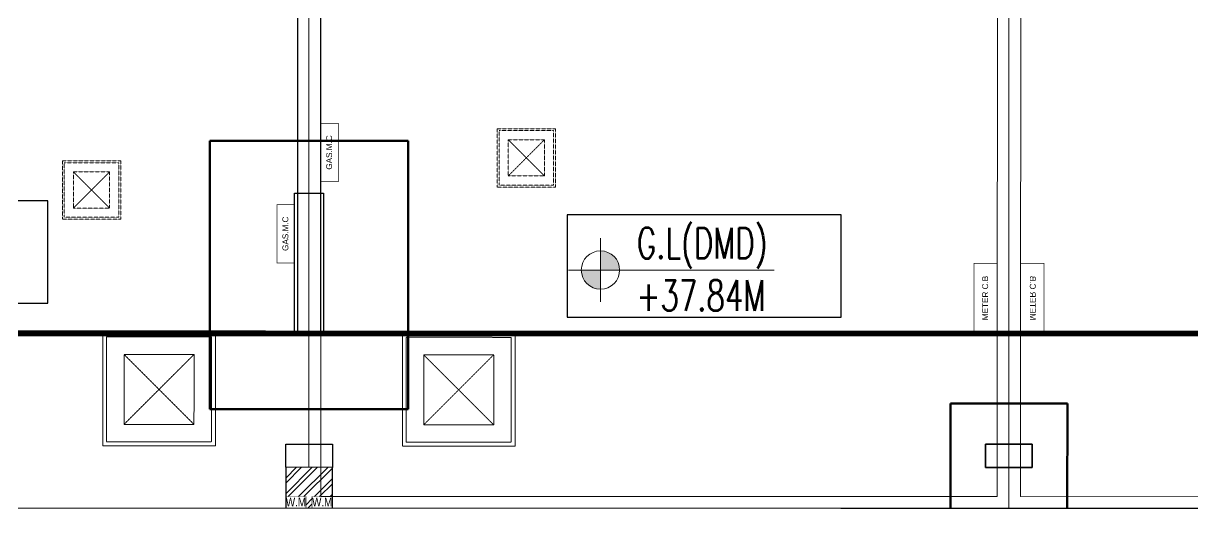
# Model space of a CAD drawing. Header units: centimetres. Extents: x -6122352 to 4157695, y -1694241 to 1947892.
# Drawn here: x 154054 to 164077, y -198788 to -194618 of the extents above; entities that cross this region are included whole.
import ezdxf
from ezdxf.enums import TextEntityAlignment as Align
from ezdxf.xclip import XClip

# ---------------------------------------------------------------- set-up
doc = ezdxf.new("R2010")
doc.units = ezdxf.units.CM
doc.header["$MEASUREMENT"] = 0
doc.header["$XCLIPFRAME"] = 2
for name, pattern in [('23585-XR-AR-END-SETTING OUT PLAN$0$HIDDEN', [0.375, 0.25, -0.125]), ('DASHED2', [0.375, 0.25, -0.125]), ('XR-AR-END-SETTING OUT PLAN$0$23261-XR-AR-SI-GF$0$HIDDEN', [0.375, 0.25, -0.125])]:
    doc.linetypes.add(name, pattern=pattern)
doc.layers.add('08-Compound Wall-4', color=7, linetype='Continuous', lineweight=25, true_color=0xff4405)
doc.layers.add('23585-XR-AR-DAMAC PLOT LIMITS$0$1-End units', color=7, linetype='Continuous', lineweight=5, true_color=0xf8991e)
for name, color, linetype in [('23585-XR-AR-BOUNDARY WALLS AND SETBACKS$0$setback', 7, 'XR-AR-END-SETTING OUT PLAN$0$23261-XR-AR-SI-GF$0$HIDDEN'), ('23585-XR-AR-END-ANNO-GF$0$XR-END-GROUND FLOOR PLAN$0$XR-MIDDLE-GROUND FLOOR PLAN$0$-LPG-CABINET', 6, 'Continuous'), ('23585-XR-AR-MID-ANNO-GF$0$945-4P-1-101-GROUND FLOOR PLAN$0$XR-MIDDLE-GROUND FLOOR PLAN$0$XR-MIDDLE-GROUND FLOOR PLAN$0$-LPG-CABINET', 6, 'Continuous'), ('@MI-MEP', 7, 'Continuous'), ('@MI-REF LAYER', 7, 'Continuous'), ('B_TH_6', 7, 'Continuous'), ('XR-AR-MID-SETTING OUT FOR MASTER$0$23585-XR-AR-MID-GROUND FLOOR$0$GS-HATCH-FLOOR TILE', 251, 'Continuous'), ('XREF1$0$S-LEVELS', 2, 'Continuous'), ('XREF1$0$TYPICAL NEW PROFILE', 3, 'Continuous')]:
    doc.layers.add(name, color=color, linetype=linetype)
for name, color, linetype, lineweight in [('23585-XR-AR-DAMAC PLOT LIMITS$0$1-Mid units', 41, 'Continuous', 5), ('23585-XR-AR-END-ANNO-GF$0$XR-END-GROUND FLOOR PLAN$0$XR-MIDDLE-GROUND FLOOR PLAN$0$S-ANNO-TXT', 3, 'Continuous', 25), ('23585-XR-AR-END-SETTING OUT PLAN$0$A-FLOR-UNDR', 8, '23585-XR-AR-END-SETTING OUT PLAN$0$HIDDEN', 5), ('23585-XR-AR-MID-ANNO-GF$0$945-4P-1-101-GROUND FLOOR PLAN$0$XR-MIDDLE-GROUND FLOOR PLAN$0$XR-MIDDLE-GROUND FLOOR PLAN$0$-DR-RW', 6, 'Continuous', 5), ('23585-XR-AR-MID-ANNO-GF$0$945-4P-1-101-GROUND FLOOR PLAN$0$XR-MIDDLE-GROUND FLOOR PLAN$0$XR-MIDDLE-GROUND FLOOR PLAN$0$S-ANNO-TXT', 3, 'Continuous', 25), ('@ Foundations', 4, 'DASHED2', 50), ('A-ANNO-TEXT', 3, 'Continuous', 25), ('A-FLOR-XREF', 7, 'Continuous', 9), ('A-WALL', 7, 'Continuous', 30), ('A-WALL-PATT', 8, 'Continuous', 5), ('XR-AR-END-SETTING OUT PLAN$0$23585-XR-AR-END-GROUND FLOOR$0$S-COLS', 51, 'Continuous', 40), ('XR-AR-END-SETTING OUT PLAN$0$23585-XR-AR-END-GROUND FLOOR$0$S-COLS-PATT', 8, 'Continuous', 5), ('XR-AR-MID-SETTING OUT FOR MASTER$0$23585-XR-AR-MID-GROUND FLOOR$0$A-FLOR-PATT', 8, 'Continuous', 5), ('XR-AR-MID-SETTING OUT FOR MASTER$0$23585-XR-AR-MID-GROUND FLOOR$0$S-COLS', 51, 'Continuous', 40), ('XR-END-GROUND FLOOR PLAN$0$XR-END-GROUND FLOOR PLAN$0$A-FLOR-PATT_EXT', 8, 'Continuous', 5), ('XR-END-GROUND FLOOR PLAN$0$XR-MIDDLE TYPE 2-GROUND FLOOR PLAN$0$XR-MIDDLE-GROUND FLOOR PLAN$0$-DR-RW', 6, 'Continuous', 5), ('XR-END-GROUND FLOOR PLAN$0$XR-MIDDLE TYPE 2-GROUND FLOOR PLAN$0$XR-MIDDLE-GROUND FLOOR PLAN$0$S-ANNO-TXT', 3, 'Continuous', 25), ('XREF1$0$36-TAGLVL', 23, 'Continuous', 9)]:
    doc.layers.add(name, color=color, linetype=linetype, lineweight=lineweight)
doc.styles.add('23585-XR-AR-END-ANNO-GF$0$SDC-TEXT', font='arial.ttf')
doc.styles.add('23585-XR-AR-MID-ANNO-GF$0$SDC-TEXT', font='arial.ttf')
doc.styles.add('XR-END-GROUND FLOOR PLAN$0$XR-MIDDLE TYPE 2-GROUND FLOOR PLAN$0$XR-MIDDLE-GROUND FLOOR PLAN$0$Arial_1', font='arial.ttf', dxfattribs={"height": 0.002951})
doc.styles.add('XREF1$0$DLT_TEXT', font='romans.shx', dxfattribs={"width": 0.7})

# ---------------------------------------------------------------- blocks, each defined once
blk = doc.blocks.new('23585-XR-AR-BOUNDARY WALLS AND SETBACKS')
at = {"layer": '23585-XR-AR-BOUNDARY WALLS AND SETBACKS$0$setback', "ltscale": 40, "const_width": 0.05}
blk.add_lwpolyline([(496671.359, 2768910.087), (496656.982, 2768923.261), (496652.827, 2768918.726), (496648.773, 2768914.302), (496644.72, 2768909.879), (496640.667, 2768905.455), (496636.613, 2768901.031), (496632.56, 2768896.607), (496628.506, 2768892.184), (496624.35, 2768887.648), (496638.727, 2768874.474), (496642.884, 2768879.01), (496646.937, 2768883.434), (496650.991, 2768887.857), (496655.044, 2768892.281), (496659.097, 2768896.705), (496663.151, 2768901.129), (496667.204, 2768905.552), (496671.359, 2768910.087)], dxfattribs=at)
blk = doc.blocks.new('A$C9d9485f6')
at = {"layer": 'A-ANNO-TEXT', "rotation": 312.4881850805905}
blk.add_blockref('23585-XR-AR-BOUNDARY WALLS AND SETBACKS', (-2377088.535, -1504219.252), dxfattribs=at)
blk = doc.blocks.new('23585-XR-AR-DAMAC PLOT LIMITS')
at = {"layer": '23585-XR-AR-DAMAC PLOT LIMITS$0$1-End units', "color": 251, "true_color": 0x636466}
blk.add_lwpolyline([(496643.99, 2768877.996), (496637.806, 2768871.248), (496620.111, 2768887.462), (496626.294, 2768894.21)], close=True, dxfattribs=at)
at = {"layer": '23585-XR-AR-DAMAC PLOT LIMITS$0$1-Mid units', "color": 251, "true_color": 0x636466}
for points in [[(496630.348, 2768898.634), (496634.401, 2768903.058), (496652.096, 2768886.844), (496648.043, 2768882.42)], [(496648.043, 2768882.42), (496643.99, 2768877.996), (496626.294, 2768894.21), (496630.348, 2768898.634)]]:
    blk.add_lwpolyline(points, close=True, dxfattribs=at)
blk = doc.blocks.new('A$Cf093b529')
at = {"layer": 'A-ANNO-TEXT'}
blk.add_blockref('23585-XR-AR-DAMAC PLOT LIMITS', (-495391.99, -2768603.442), dxfattribs=at)
blk = doc.blocks.new('A$Cdfac6afe')
at = {"color": 1, "true_color": 0xeb0000, "const_width": 0.008}
blk.add_lwpolyline([(54.302, 0), (54.302, -24), (45.152, -24), (39.152, -24), (33.152, -24), (27.152, -24), (21.152, -24), (15.152, -24), (9.152, -24), (-0.001, -24), (0, 0), (9.152, 0), (15.152, 0), (21.152, 0), (27.152, 0), (33.152, 0), (39.152, 0), (45.152, 0)], close=True, dxfattribs=at)
blk = doc.blocks.new('XR-AR-END-SETTING OUT PLAN$0$23585-XR-AR-END-GROUND FLOOR$0$A$C75a8815d')
at = {"layer": 'XR-AR-END-SETTING OUT PLAN$0$23585-XR-AR-END-GROUND FLOOR$0$S-COLS', "color": 252, "lineweight": 30}
for points in [[(6025, -4000), (6025, -2800), (6275, -2800), (6275, -4000)], [(5950, -4950), (6350, -4950), (6350, -5150), (5950, -5150)]]:
    blk.add_lwpolyline(points, close=True, dxfattribs=at)
blk = doc.blocks.new('23585-XR-AR-END-SETTING OUT PLAN$0$MH-800')
at = {"ltscale": 5}
for p, q in [((-294, -651), (306, -51)), ((-294, -51), (306, -651))]:
    blk.add_line(p, q, dxfattribs=at)
for points in [[(-477, 132), (-477, -833), (488, -833), (488, 132)], [(-444, 99), (-444, -801), (456, -801), (456, 99)], [(-294, -51), (-294, -651), (306, -651), (306, -51)]]:
    blk.add_lwpolyline(points, close=True, dxfattribs=at)
blk = doc.blocks.new('A$Cb2291f53')
blk.add_wipeout([(-200, 0), (200, 0), (200, 350), (-200, 350)])
at = {"layer": 'A-WALL-PATT'}
h = blk.add_hatch(dxfattribs=at)
h.set_pattern_fill('ANSI32', color=252, scale=10)
h.set_pattern_definition([(45, (-9150, -4e-08), (-67.3519, 67.3519), []), (45, (-9105.1, -4e-08), (-67.3519, 67.3519), [])])
h.paths.add_polyline_path([(-200, 350), (-200, 100), (-25, 100), (-25, 0), (25, 0), (25, 100), (200, 100), (200, 350)])
at = {"layer": 'A-WALL'}
blk.add_lwpolyline([(-200, 0), (200, 0), (200, 350), (-200, 350)], close=True, dxfattribs=at)
at = {"layer": 'XR-END-GROUND FLOOR PLAN$0$XR-END-GROUND FLOOR PLAN$0$A-FLOR-PATT_EXT'}
blk.add_line((100, 0), (-100, 0), dxfattribs=at)
at = {"layer": 'XR-END-GROUND FLOOR PLAN$0$XR-MIDDLE TYPE 2-GROUND FLOOR PLAN$0$XR-MIDDLE-GROUND FLOOR PLAN$0$-DR-RW', "ltscale": 100, "const_width": 5}
for points in [[(-200, 0), (-200, 100), (-25, 100), (-25, 0)], [(25, 0), (25, 100), (200, 100), (200, 0)]]:
    blk.add_lwpolyline(points, close=True, dxfattribs=at)
at = {"layer": 'XR-END-GROUND FLOOR PLAN$0$XR-MIDDLE TYPE 2-GROUND FLOOR PLAN$0$XR-MIDDLE-GROUND FLOOR PLAN$0$S-ANNO-TXT', "style": 'XR-END-GROUND FLOOR PLAN$0$XR-MIDDLE TYPE 2-GROUND FLOOR PLAN$0$XR-MIDDLE-GROUND FLOOR PLAN$0$Arial_1', "width": 0.8}
for p in [(-112, 52), (113, 52)]:
    blk.add_text('W.M', height=75, dxfattribs=at).set_placement(p, align=Align.MIDDLE)
blk = doc.blocks.new('XR-AR-END-SETTING OUT PLAN')
at = {"layer": '08-Compound Wall-4', "ltscale": 100}
blk.add_lwpolyline([(9050, 5500), (9050, 1500), (9250, 1500), (9250, 5500)], dxfattribs=at)
at = {"layer": '23585-XR-AR-END-ANNO-GF$0$XR-END-GROUND FLOOR PLAN$0$XR-MIDDLE-GROUND FLOOR PLAN$0$-LPG-CABINET', "ltscale": 100, "const_width": 5}
blk.add_lwpolyline([(9025, 2603), (9025, 2103), (8875, 2103), (8875, 2603)], close=True, dxfattribs=at)
at = {"layer": '23585-XR-AR-END-SETTING OUT PLAN$0$A-FLOR-UNDR', "color": 8, "ltscale": 100, "xscale": -0.5182770836547854, "yscale": 0.5182770836547854, "zscale": 0.5182770836547854, "rotation": 270.0000009865863}
blk.add_blockref('23585-XR-AR-END-SETTING OUT PLAN$0$MH-800', (7467, 2725, 0), dxfattribs=at)
at = {"layer": '23585-XR-AR-END-SETTING OUT PLAN$0$A-FLOR-UNDR', "color": 8, "ltscale": 100, "xscale": -1, "rotation": 270.0000009865863}
blk.add_blockref('23585-XR-AR-END-SETTING OUT PLAN$0$MH-800', (8215, 1012), dxfattribs=at)
at = {"layer": 'XR-AR-END-SETTING OUT PLAN$0$23585-XR-AR-END-GROUND FLOOR$0$S-COLS-PATT', "color": 8}
blk.add_blockref('XR-AR-END-SETTING OUT PLAN$0$23585-XR-AR-END-GROUND FLOOR$0$A$C75a8815d', (3000, 5500), dxfattribs=at)
at = {"layer": '23585-XR-AR-END-ANNO-GF$0$XR-END-GROUND FLOOR PLAN$0$XR-MIDDLE-GROUND FLOOR PLAN$0$S-ANNO-TXT', "style": '23585-XR-AR-END-ANNO-GF$0$SDC-TEXT'}
blk.add_text('GAS.M.C', height=50, rotation=90, dxfattribs=at).set_placement((8947, 2353), align=Align.MIDDLE)
at = {"layer": 'A-FLOR-XREF'}
blk.add_blockref('A$Cb2291f53', (9150, 0), dxfattribs=at)
blk = doc.blocks.new('END UNIT')
at = {"xscale": 0.001, "yscale": 0.001, "zscale": 0.001}
blk.add_blockref('XR-AR-END-SETTING OUT PLAN', (-9.15, 0), dxfattribs=at)
blk = doc.blocks.new('XR-AR-MID-SETTING OUT FOR MASTER$0$23585-XR-AR-MID-GROUND FLOOR$0$945-4P-1-101-GROUND FLOOR PLAN$0$XR-MIDDLE-CAR PARK HATCH')
at = {"layer": 'XR-AR-MID-SETTING OUT FOR MASTER$0$23585-XR-AR-MID-GROUND FLOOR$0$A-FLOR-PATT'}
blk.add_lwpolyline([(9250, 100), (9250, 5500), (15050, 5503), (15050, 100)], close=True, dxfattribs=at)
blk = doc.blocks.new('XR-AR-MID-SETTING OUT FOR MASTER$0$23585-XR-AR-MID-GROUND FLOOR$0$A$C08698786')
at = {"layer": 'XR-AR-MID-SETTING OUT FOR MASTER$0$23585-XR-AR-MID-GROUND FLOOR$0$S-COLS', "color": 252, "lineweight": 30}
for points in [[(-200, 550), (200, 550), (200, 350), (-200, 350)], [(5800, 550), (6200, 550), (6200, 350), (5800, 350)]]:
    blk.add_lwpolyline(points, close=True, dxfattribs=at)
blk = doc.blocks.new('XR-AR-MID-SETTING OUT FOR MASTER')
at = {"layer": '23585-XR-AR-MID-ANNO-GF$0$945-4P-1-101-GROUND FLOOR PLAN$0$XR-MIDDLE-GROUND FLOOR PLAN$0$XR-MIDDLE-GROUND FLOOR PLAN$0$-DR-RW', "ltscale": 100, "const_width": 5}
blk.add_lwpolyline([(5900, 1500), (5700, 1500), (5700, 2100), (5900, 2100)], close=True, dxfattribs=at)
at = {"layer": '23585-XR-AR-MID-ANNO-GF$0$945-4P-1-101-GROUND FLOOR PLAN$0$XR-MIDDLE-GROUND FLOOR PLAN$0$XR-MIDDLE-GROUND FLOOR PLAN$0$-LPG-CABINET', "ltscale": 100, "const_width": 5}
blk.add_lwpolyline([(250, 3300), (250, 2800), (100, 2800), (100, 3300)], close=True, dxfattribs=at)
at = {"layer": '08-Compound Wall-4', "ltscale": 100}
blk.add_blockref('XR-AR-MID-SETTING OUT FOR MASTER$0$23585-XR-AR-MID-GROUND FLOOR$0$945-4P-1-101-GROUND FLOOR PLAN$0$XR-MIDDLE-CAR PARK HATCH', (-9150, 0), dxfattribs=at)
at = {"layer": '23585-XR-AR-END-SETTING OUT PLAN$0$A-FLOR-UNDR', "color": 8, "ltscale": 100, "xscale": -0.5182770836547854, "yscale": 0.5182770836547854, "zscale": 0.5182770836547854, "rotation": 270.0000009865863}
blk.add_blockref('23585-XR-AR-END-SETTING OUT PLAN$0$MH-800', (2045, 3001, 0), dxfattribs=at)
at = {"layer": '23585-XR-AR-END-SETTING OUT PLAN$0$A-FLOR-UNDR', "color": 8, "ltscale": 100, "xscale": -1, "rotation": 270.0000009865863}
blk.add_blockref('23585-XR-AR-END-SETTING OUT PLAN$0$MH-800', (1634, 1009), dxfattribs=at)
at = {"layer": 'XR-AR-MID-SETTING OUT FOR MASTER$0$23585-XR-AR-MID-GROUND FLOOR$0$GS-HATCH-FLOOR TILE', "color": 8}
blk.add_blockref('XR-AR-MID-SETTING OUT FOR MASTER$0$23585-XR-AR-MID-GROUND FLOOR$0$A$C08698786', (0, 0), dxfattribs=at)
at = {"layer": '23585-XR-AR-MID-ANNO-GF$0$945-4P-1-101-GROUND FLOOR PLAN$0$XR-MIDDLE-GROUND FLOOR PLAN$0$XR-MIDDLE-GROUND FLOOR PLAN$0$S-ANNO-TXT', "color": 3, "style": '23585-XR-AR-MID-ANNO-GF$0$SDC-TEXT'}
for s, p in [('GAS.M.C', (172, 3050)), ('METER C.B', (5796, 1803))]:
    blk.add_text(s, height=50, rotation=90, dxfattribs=at).set_placement(p, align=Align.MIDDLE)
blk = doc.blocks.new('MID UNIT')
at = {"xscale": 0.001, "yscale": 0.001, "zscale": 0.001}
blk.add_blockref('XR-AR-MID-SETTING OUT FOR MASTER', (0, 0), dxfattribs=at)
blk = doc.blocks.new('TH_6')
blk.add_blockref('END UNIT', (495802.305, 2769163.997))
blk.add_blockref('MID UNIT', (495802.305, 2769163.997))
at = {"xscale": -1}
blk.add_blockref('MID UNIT', (495814.305, 2769163.997), dxfattribs=at)
blk = doc.blocks.new('23585-XR-AR-MALDIVE-3$0$TH_6')
at = {"layer": 'B_TH_6', "xscale": 1.000019685734281, "yscale": 1.000019685734281, "zscale": 1.000019685734281}
blk.add_blockref('TH_6', (-9.76, -54.513), dxfattribs=at)
at = {"layer": '@ Foundations', "linetype": 'DASHED2', "ltscale": 25}
blk.add_lwpolyline([(495803.155, 2769164.847), (495803.155, 2769167.147), (495801.455, 2769167.147), (495801.455, 2769164.847)], close=True, dxfattribs=at)
at = {"layer": '@ Foundations', "linetype": 'DASHED2', "ltscale": 25, "elevation": 0}
blk.add_lwpolyline([(495808.806, 2769164.896), (495807.805, 2769164.896), (495807.805, 2769163.996), (495808.806, 2769163.996)], close=True, dxfattribs=at)
blk = doc.blocks.new('XREF1$0$LVL  ATTR')
at = {"color": 7}
blk.add_wipeout([(-0.3373, 0.3835), (1.8973, 0.3835), (1.8973, -0.4505), (-0.3373, -0.4505)], dxfattribs=at)
at = {"layer": 'XREF1$0$36-TAGLVL', "extrusion": (-4.88814e-07, 1.40652e-17, 1)}
h = blk.add_hatch(color=252, dxfattribs=at)
h.paths.add_polyline_path([(-0.0654, 0.1563, 0.414214), (-0.2216, 0), (-0.0654, 0)])
h.paths.add_polyline_path([(0.0909, 0), (-0.0654, 0), (-0.0654, -0.1562, 0.414214)])
for p, q in [((-0.0654, -0.2604), (-0.0654, 0.2604)), ((1.3511, 0, 0), (-0.3253, 0, 0))]:
    blk.add_line(p, q, dxfattribs=at)
blk.add_circle((-0.0654, 0, 0), 0.1562, dxfattribs=at)
at = {"layer": 'XREF1$0$S-LEVELS', "color": 1}
blk.add_lwpolyline([(-0.3373, 0.3835), (1.8973, 0.3835), (1.8973, -0.4505), (-0.3373, -0.4505)], close=True, dxfattribs=at)
at = {"layer": 'XREF1$0$TYPICAL NEW PROFILE', "color": 3, "style": 'XREF1$0$DLT_TEXT', "width": 0.7}
for tag, p in [('+0.00M', (0.2413, 0.0671, -0.0001)), ('S.S.L', (0.2413, -0.3453, -0.0001))]:
    blk.add_attdef(tag, p, '', height=0.25, dxfattribs=at)
blk = doc.blocks.new('A$C501b3e2d')
at = {"color": 1, "true_color": 0xeb0000, "const_width": 0.008}
blk.add_lwpolyline([(54.302, 0), (54.302, -24), (45.152, -24), (39.152, -24), (33.152, -24), (27.152, -24), (21.152, -24), (15.152, -24), (9.152, -24), (-0.001, -24), (0, 0), (9.152, 0), (15.152, 0), (21.152, 0), (27.152, 0), (33.152, 0), (39.152, 0), (45.152, 0)], close=True, dxfattribs=at)

msp = doc.modelspace()

# ---------------------------------------------------------------- block references
at = {"layer": '@MI-MEP', "color": 10, "xscale": 1000, "yscale": 1000, "zscale": 1000, "rotation": 359.9900285576007}
msp.add_blockref('A$Cdfac6afe', (147354.14629, -174774.37532), dxfattribs=at)
at = {"layer": '@MI-REF LAYER', "xscale": 1000, "yscale": 1000, "zscale": 1000}
msp.add_blockref('A$C9d9485f6', (-23958.95046, 48155.57226), dxfattribs=at)
at = {"layer": '@MI-REF LAYER', "xscale": 1000, "yscale": 1000, "zscale": 1000, "rotation": 312.4882903633292}
msp.add_blockref('A$Cf093b529', (-891608.73293, 539022.72011), dxfattribs=at)

# ---------------------------------------------------------------- next in the draw order: block references
at = {"layer": '@MI-REF LAYER'}
ref = msp.add_blockref('23585-XR-AR-MALDIVE-3$0$TH_6', (-496138576.62267, -2769274498.80078), dxfattribs=dict(at, xscale=1000, yscale=1000, zscale=1000, rotation=359.9898040391973))
XClip(ref).set_block_clipping_path([(495847.3922300867, 2769163.9971941216), (495847.3954318895, 2769187.9363115961), (495838.3167611042, 2769187.8964212337), (495832.3167583013, 2769187.8963837423), (495826.3167534692, 2769187.8963462515), (495820.3170314135, 2769187.8962964136), (495814.3170263742, 2769187.8962589232), (495808.3170215406, 2769187.8962214305), (495802.3168791363, 2769187.8963313992), (495793.3616038712, 2769187.9364081295), (495793.3508954707, 2769163.9970798781)])

# ---------------------------------------------------------------- next in the draw order: block references
at = {"layer": '@MI-REF LAYER', "color": 7}
ref = msp.add_blockref('XREF1$0$LVL  ATTR', (152268.49151, -196614.04673, 0), dxfattribs=dict(at, xscale=-1051.480567989675, yscale=1051.480567989676, zscale=1051.480567989675, rotation=179.9900720295695))
ref.add_attrib('S.S.L', 'G.L(DMD)', (152511.5552, -196513.91722, -0.15112), dxfattribs={"layer": 'XREF1$0$TYPICAL NEW PROFILE', "color": 3, "height": 262.870142, "rotation": 359.990075321, "style": 'XREF1$0$DLT_TEXT', "width": 0.7})
ref.add_attrib('+0.00M', '+37.85M ', (152509.25184, -196963.25182, -0.15112), dxfattribs={"layer": 'XREF1$0$TYPICAL NEW PROFILE', "color": 3, "height": 262.870142, "rotation": 359.990075321, "style": 'XREF1$0$DLT_TEXT', "width": 0.7})
ref = msp.add_blockref('XREF1$0$LVL  ATTR', (159069.58919, -196733.38644, 0), dxfattribs=dict(at, xscale=-1051.480567989675, yscale=1051.480567989676, zscale=1051.480567989675, rotation=179.9900720295695))
ref.add_attrib('S.S.L', 'G.L(DMD)', (159312.65288, -196633.25692, -0.15112), dxfattribs={"layer": 'XREF1$0$TYPICAL NEW PROFILE', "color": 3, "height": 262.870142, "rotation": 359.990075321, "style": 'XREF1$0$DLT_TEXT', "width": 0.7})
ref.add_attrib('+0.00M', '+37.84M ', (159310.34952, -197082.59152, -0.15112), dxfattribs={"layer": 'XREF1$0$TYPICAL NEW PROFILE', "color": 3, "height": 262.870142, "rotation": 359.990075321, "style": 'XREF1$0$DLT_TEXT', "width": 0.7})

# ---------------------------------------------------------------- next in the draw order: block references
at = {"layer": '@MI-REF LAYER', "color": 10, "xscale": 1000, "yscale": 1000, "zscale": 1000, "rotation": 359.9897739949772}
msp.add_blockref('A$C501b3e2d', (147354.1465, -174773.35969), dxfattribs=at)

doc.saveas('drawing.dxf')
